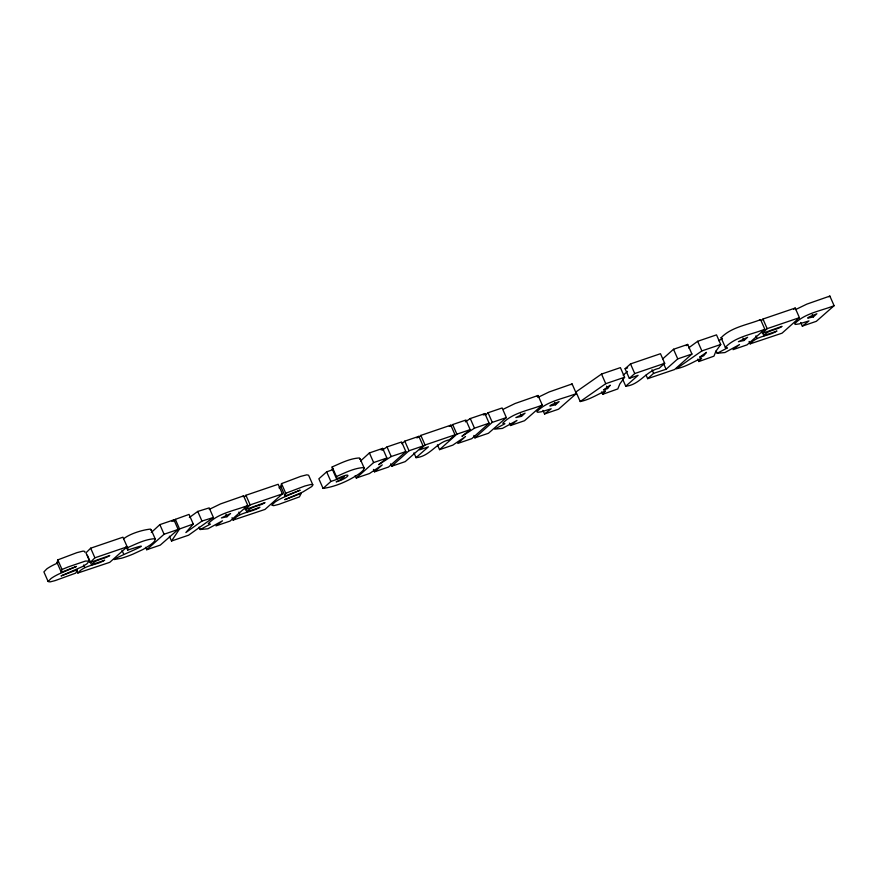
<?xml version="1.0" encoding="UTF-8"?>
<svg xmlns="http://www.w3.org/2000/svg" width="878" height="878" viewBox="0 0 878 878"><rect width="100%" height="100%" fill="white"/><g stroke="black" fill="none" stroke-linecap="round" stroke-linejoin="round"><path stroke-width="1.32" d="M84.738 552.174L84.892 551.483L83.081 551.088L76.913 552.657L57.794 559.879L57.103 562.688L61.328 572.302L76.441 566.42L58.497 574.19A15.519 2.59 -23.7 0 0 51.023 578.525L48.125 581.521L50.035 581.905L55.073 580.632L75.695 573.136L77.483 569.646L61.043 575.946L82.411 566.617L86.922 563.83L89.117 561.097L85.44 561.064L68.188 566.936L62.02 569.493L61.328 572.302M281.509 483.624L280.817 486.434L285.043 496.048L300.155 490.165L282.2 497.936A15.519 2.59 -23.7 0 0 274.737 502.271L271.829 505.267L273.749 505.651L278.787 504.378L299.409 496.882L301.198 493.392L284.746 499.692L302.932 491.943L311.899 486.467L312.831 484.843L308.606 475.228L306.795 474.833L300.627 476.403L281.509 483.624L285.734 493.238L285.043 496.048M151.027 530.367L150.5 529.094C141.786 529.972 129.582 533.978 123.666 538.741M151.104 529.566L155.329 539.191L154.616 541.024A36.591 6.102 -23.7 0 1 150.149 545.062L143.323 549.321L133.204 554.04A25.242 4.214 -23.7 0 1 121.757 558.167L114.239 559.549C114.842 557.475 164.691 537.973 127.672 550.111L126.092 546.511M359.859 459.238L359.343 457.954C349.784 458.503 340.862 463.167 332.169 466.931L336.757 477.347L336.592 478.938C354.745 470.312 348.368 478.521 336.164 481.868L341.301 479.476L344.363 476.743L330.885 481.462L323.082 488.42L318.857 478.806L326.66 471.837L332.784 469.697M359.947 458.437L364.172 468.051L363.459 469.895A36.591 6.102 -23.7 0 1 358.981 473.933C348.204 481.023 335.901 486.61 323.082 488.42M336.592 478.938L332.367 469.324L332.169 466.931M717.172 353.274L727.445 347.907L725.535 347.787L721.079 337.778C731.1 327.165 747.507 324.882 760.6 319.625L764.826 329.239L747.057 344.867L733.042 349.653L739.506 344.582L724.965 352.539L717.172 353.274L716.119 350.871M725.294 347.392C735.325 336.779 751.733 334.496 764.826 329.239M48.125 581.521L43.9 571.907L46.797 568.9A15.519 2.59 -23.7 0 1 54.271 564.576L57.235 563.215M127.672 550.111L127.793 549.694A94.133 15.694 -23.7 0 0 127.881 548.355L122.92 537.204L90.675 548.19L85.967 552.855L90.182 562.469L109.75 555.511C104.175 559.473 95.943 558.803 91.553 564.817L87.339 555.203M173.954 521.521L175.348 519.348L189.044 514.409L193.259 524.023L185.873 532.551L201.962 521.06L213.42 517.504L209.194 507.89L197.748 511.435L189.352 517.548M193.259 524.023L179.562 528.962L171.517 541.013L169.41 536.206M602.736 394.299L605.513 390.908C597.095 394.628 589.577 399.688 580.215 401.542L575.99 391.917L601.529 374.061L620.395 367.63L624.609 377.255L619.791 384.026L617.816 388.921L602.736 394.299L601.682 391.895M688.593 347.918L697.648 341.301L716.514 334.869L720.739 344.483L715.91 351.255L713.946 356.161L698.855 361.538L697.801 359.124M607.565 388.559L610.265 385.19L603.482 389.953L607.565 388.559L606.511 386.155M698.855 361.538L701.643 358.147C693.214 361.868 685.707 366.927 676.345 368.771L701.873 350.915L720.739 344.483M76.803 570.612L77.857 573.016L109.761 562.337L127.145 546.818L94.901 557.804L90.182 562.469M244.369 496.915L245.928 495.269L278.183 484.283L282.398 493.897L265.013 509.416L233.12 520.094L232.055 517.691M282.398 493.897L250.153 504.894L245.445 509.547L244.38 507.144M761.402 320.689L762.96 319.043L795.205 308.046L799.419 317.66L782.046 333.179L750.141 343.858L749.088 341.454M799.419 317.66L767.174 328.657L762.466 333.311L761.413 330.907M418.729 437.507L420.836 435.4L450.798 425.182L455.024 434.797L449.415 439.801C436.278 442.314 430.011 456.505 416.051 457.657L413.944 452.85M455.024 434.797L425.062 445.014L419.651 449.843L428.431 446.803L416.051 457.657M625.729 386.188C639.689 385.036 645.956 370.845 659.093 368.332L664.701 363.327L660.486 353.713L630.514 363.92L625.103 368.749L629.328 378.363L638.108 375.334L625.729 386.188L622.568 378.978M664.701 363.327L634.739 373.545L629.328 378.363M662.769 358.839L673.514 349.268L687.704 344.428L691.93 354.043L677.739 358.882L666.073 369.265L653.605 373.359L647.657 378.67L646.076 375.071M151.301 532.518L159.851 524.627L173.932 519.831L178.157 529.445L160.268 545.117L146.714 549.738L145.66 547.334M178.157 529.445L164.076 534.241L146.714 549.738M401.937 443.774L404.791 441.14L418.872 436.344L423.086 445.958L405.208 461.63L391.654 466.251L390.6 463.847M423.086 445.958L409.005 450.754L391.654 466.251M485.194 415.393L488.047 412.759L502.128 407.963L506.354 417.577L488.464 433.249L474.91 437.87L473.857 435.466M506.354 417.577L492.273 422.373L474.91 437.87M382.106 450.249L387.011 446.924L401.641 441.952L405.866 451.566L391.226 456.538L378.67 464.692L386.902 458.02L382.687 448.395L369.397 452.938L360.562 460.994M386.902 458.02L373.622 462.563L356.281 478.027L355.228 475.624M450.666 426.401L452.664 424.557L465.944 420.024L470.169 429.638L461.927 436.311L474.493 428.168L489.123 423.185L484.908 413.571L470.268 418.543L465.362 421.868M470.169 429.638L456.878 434.182L439.549 449.646L437.442 444.839M373.457 469.412L374.511 471.815L382.27 464.901L369.55 473.505L356.281 478.027M245.225 508.296L246.817 511.896C251.196 505.882 259.427 506.551 265.002 502.589L245.445 509.547M761.731 330.852L763.838 335.67C768.217 329.656 776.459 330.326 782.024 326.364L762.466 333.311M623.139 375.213L627.485 371.449M405.866 451.566L388.537 467.041L374.511 471.815M483.251 414.998L484.908 413.571M489.123 423.185L471.793 438.66L457.778 443.434L465.527 436.52L452.807 445.135L439.549 449.646M793.613 309.418L795.205 308.046M172.011 521.455L173.932 519.831M416.951 437.968L418.872 436.344M449.316 426.434L450.798 425.182M555.544 404.802L559.121 401.608L551.735 404.626A4.072 0.68 -23.7 0 0 549.891 406.042L555.544 404.802L554.479 402.398M813.313 316.936L816.891 313.742L809.505 316.771A4.072 0.68 -23.7 0 0 807.661 318.176L813.313 316.936L812.249 314.533M226.985 516.736L230.596 513.52L221.377 517.954L226.985 516.736L225.931 514.332M521.466 416.359L525.066 413.143L515.858 417.577L521.466 416.359L520.413 413.955M686.223 345.669L687.704 344.428M691.93 354.043L674.567 369.539L647.657 378.67M744.006 340.499L747.617 337.284L738.398 341.718L744.006 340.499L742.953 338.096M91.553 564.817L104.68 560.197C96.262 565.454 84.672 564.817 77.857 573.016M246.817 511.896L259.932 507.275C251.514 512.532 239.924 511.896 233.12 520.094M763.838 335.67L776.964 331.039C768.535 336.307 756.946 335.659 750.141 343.858M242.701 496.575L243.579 495.861L247.805 505.476L230.036 521.104L216.01 525.889L222.485 520.819L207.943 528.775L200.151 529.511L199.087 527.107M537.182 396.197L538.06 395.484L542.286 405.098L524.517 420.727L510.491 425.512L509.438 423.108M571.227 384.663L572.105 383.938L576.33 393.563L558.562 409.192L544.547 413.966L542.955 410.366M759.722 320.349L760.6 319.625M828.997 296.797L829.875 296.084L834.1 305.698L816.331 321.326L802.316 326.111L800.725 322.5M510.491 425.512L516.966 420.441L502.425 428.398L494.621 429.133L504.905 423.767L502.754 423.251C512.785 412.627 529.182 410.355 542.286 405.098M544.547 413.966L551.197 408.775L541.583 411.727L537.775 412.298L536.82 411.727C546.796 401.081 563.248 398.81 576.33 393.563M802.316 326.111L808.967 320.909L799.353 323.872L795.545 324.432L794.59 323.861C804.566 313.226 821.018 310.944 834.1 305.698M380.92 449.777L382.687 448.395M624.609 377.255L605.743 383.686L580.215 401.542M213.42 517.504L188.583 535.196L171.517 541.013M209.227 509.394L220.597 503.884L243.579 495.861M503.709 409.016L515.079 403.507L538.06 395.484M537.775 397.46L549.123 391.961L572.105 383.938M795.545 309.594L806.893 304.106L829.875 296.084M200.151 529.511L210.424 524.144L208.273 523.628C218.304 513.004 234.7 510.733 247.805 505.476M718.654 340.675L722.078 338.886M127.551 547.674C136.244 543.921 145.155 539.257 154.726 538.708L155.329 539.191M336.384 476.545C345.076 472.781 354.01 468.128 363.569 467.579L364.172 468.051M278.974 487.872L280.949 486.961M285.734 493.238L304.853 486.017L311.01 484.447L312.831 484.843M332.367 469.324L333.212 468.962M57.103 562.688L57.783 562.403M280.817 486.434L281.498 486.149M625.103 368.749L627.616 367.882M722.023 338.348L721.079 337.778M762.96 319.043L767.174 328.657M755.914 335.846L756.968 338.249M697.648 341.301L701.873 350.915M673.514 349.268L677.739 358.882M663.439 363.251L666.073 369.265M652.025 369.759L653.605 373.359M630.514 363.92L634.739 373.545M601.529 374.061L605.743 383.686M488.047 412.759L492.273 422.373M470.268 418.543L474.493 428.168M452.664 424.557L456.878 434.182M420.836 435.4L425.062 445.014M404.791 441.14L409.005 450.754M387.011 446.924L391.226 456.538M369.397 452.938L373.622 462.563M326.66 471.837L330.885 481.462M245.928 495.269L250.153 504.894M238.893 512.083L239.946 514.486M197.748 511.435L201.962 521.06M175.348 519.348L179.562 528.962M159.851 524.627L164.076 534.241M121.987 550.265L123.568 553.864M90.675 548.19L94.901 557.804M83.629 565.004L84.683 567.407M57.794 559.879L62.02 569.493M706.384 352.429L703.695 355.799L699.601 357.192L706.384 352.429"/></g></svg>
